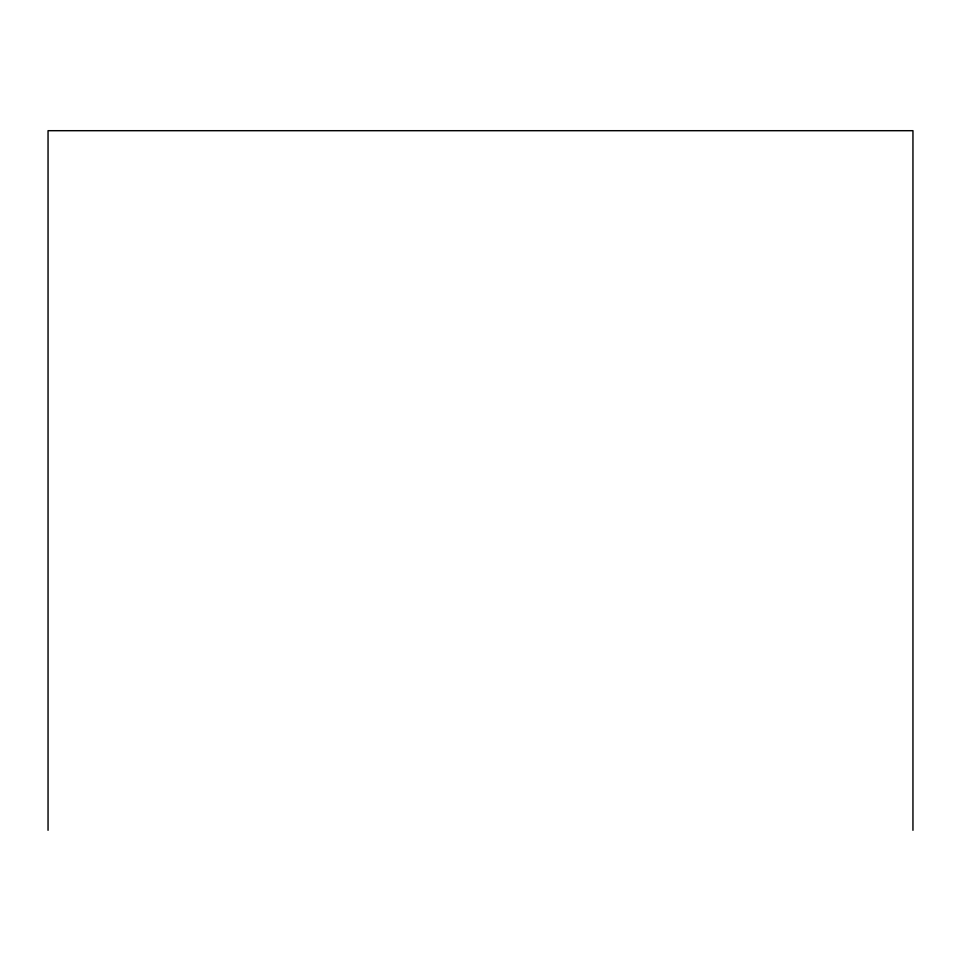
<?xml version="1.0" encoding="UTF-8"?>
<svg xmlns="http://www.w3.org/2000/svg" width="961" height="961" viewBox="0 0 961 961"><rect width="100%" height="100%" fill="white"/><g stroke="black" fill="none" stroke-linecap="round" stroke-linejoin="round"><path stroke-width="1.44" d="M912.95 830.304L912.95 130.696L48.05 130.696L48.05 830.304"/></g></svg>
